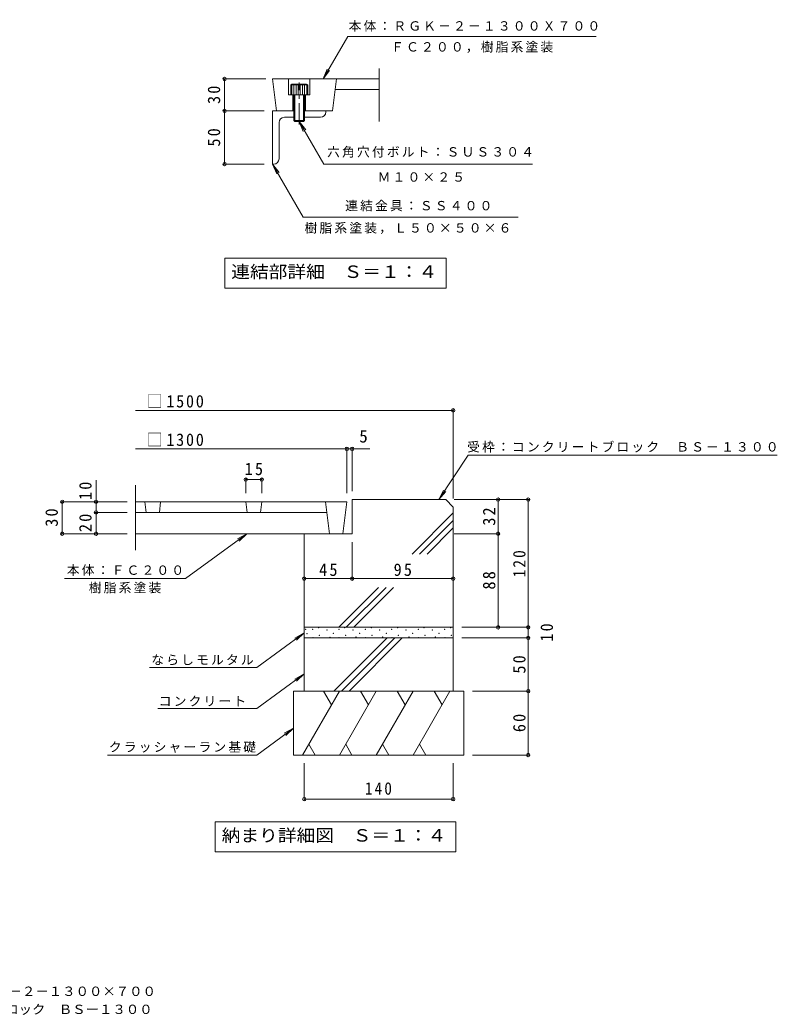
# Model space of a CAD drawing. Units: millimetres on the paper, enlarged 10 times, with parts at other scales. Extents: x -1690 to 1870, y -1366 to 1268.
# Drawn here: x 90 to 1870, y -1366 to 972 of the extents above; entities that cross this region are included whole.
import ezdxf
from ezdxf.enums import TextEntityAlignment as Align

# ---------------------------------------------------------------- set-up
doc = ezdxf.new("R2010")
doc.units = ezdxf.units.MM
doc.header["$LTSCALE"] = 10
doc.header["$PDMODE"] = 32
doc.header["$PDSIZE"] = 8
doc.linetypes.add('CHAIN1', pattern=[8, 5, -1, 1, -1])
for name, color, linetype, lineweight in [('1-0_1-0ﾚｲﾔ', 3, 'Continuous', 9), ('1-1_1-1ﾚｲﾔ', 2, 'Continuous', 9), ('1-2_1-2ﾚｲﾔ', 3, 'Continuous', 9), ('1-4_1-4ﾚｲﾔ', 7, 'Continuous', 9), ('1-5_1-5ﾚｲﾔ', 7, 'Continuous', 9), ('1-6_1-6ﾚｲﾔ', 6, 'Continuous', 9)]:
    doc.layers.add(name, color=color, linetype=linetype, lineweight=lineweight)
doc.layers.add('F-F_F-Fﾚｲﾔ', color=7, linetype='Continuous')
doc.styles.add('ＭＳ ゴシック', font='')
doc.styles.get('ＭＳ ゴシック').set_extended_font_data('MS Gothic')

msp = doc.modelspace()

# ---------------------------------------------------------------- linework, layer by layer
at = {"layer": '1-0_1-0ﾚｲﾔ'}
for p, q in [((684.01, 832.85), (693.22, 757.85)), ((834.01, 832.85), (824.81, 757.85)), ((362.05, -160.3), (858.3, -160.3)), ((383.3, -160.3), (386.37, -185.3)), ((420.8, -160.3), (417.73, -185.3)), ((620.8, -160.3), (623.87, -185.3)), ((658.3, -160.3), (655.23, -185.3)), ((808.3, -160.3), (817.51, -235.3)), ((858.3, -160.3), (849.09, -235.3)), ((362.05, -185.3), (811.37, -185.3)), ((362.05, -235.3), (849.09, -235.3))]:
    msp.add_line(p, q, dxfattribs=at)
at = {"layer": '1-1_1-1ﾚｲﾔ'}
for p, q in [((870.8, -155.3), (870.8, -235.3)), ((1090.8, -155.3), (870.8, -155.3)), ((1090.8, -155.3), (1108.3, -172.8)), ((1011.64, -283.11), (1108.3, -186.44)), ((1108.3, -172.8), (1108.3, -455.3)), ((1029.31, -283.11), (1108.3, -204.12)), ((1046.99, -283.11), (1108.3, -221.8)), ((870.8, -235.3), (758.3, -235.3)), ((758.3, -235.3), (758.3, -455.3)), ((839.45, -455.3), (932.95, -361.8)), ((857.13, -455.3), (950.62, -361.8)), ((874.81, -455.3), (968.3, -361.8))]:
    msp.add_line(p, q, dxfattribs=at)
at = {"layer": '1-2_1-2ﾚｲﾔ'}
msp.add_line((362.05, -121.52), (362.05, -274.07), dxfattribs=at)
at = {"layer": '1-4_1-4ﾚｲﾔ'}
for p, q in [((802.75, 832.85), (860.48, 932.85)), ((1444.51, 932.85), (860.48, 932.85)), ((802.75, 832.85), (812.31, 855.95)), ((802.75, 832.85), (817.97, 852.68)), ((567.99, 832.85), (667.76, 832.85)), ((570.99, 832.85), (570.99, 757.85)), ((567.99, 757.85), (664.01, 757.85)), ((570.99, 757.85), (570.99, 632.85)), ((746.51, 732.85), (761.73, 713.02)), ((746.51, 732.85), (756.08, 709.75)), ((567.99, 632.85), (664.01, 632.85)), ((684.01, 632.85), (693.58, 609.75)), ((684.01, 632.85), (699.23, 613.02)), ((684.01, 632.85), (755.84, 508.44)), ((1260.88, 508.44), (755.84, 508.44)), ((870.8, 54.4), (362.05, 54.4)), ((870.8, 54.4), (1108.3, 54.4)), ((1108.3, 57.4), (1108.3, -152.8)), ((858.3, -35.94), (362.05, -35.94)), ((858.3, -32.94), (858.3, -140.29)), ((912.02, -35.94), (858.3, -35.94)), ((870.8, -32.94), (870.8, -135.3)), ((1143.45, -50.59), (1869.53, -50.59)), ((268.87, -109.97), (268.87, -185.3)), ((620.8, -105.15), (620.8, -140.3)), ((620.8, -108.15), (658.3, -108.15)), ((658.3, -105.15), (658.3, -140.3)), ((1074.9, -155.3), (1091.21, -136.35)), ((186.5, -160.3), (342.05, -160.3)), ((189.5, -160.3), (189.5, -235.3)), ((1216.7, -155.3), (1110.8, -155.3)), ((1287.65, -155.3), (1110.8, -155.3)), ((1213.7, -155.3), (1213.7, -235.3)), ((1284.65, -455.3), (1284.65, -155.3)), ((265.87, -185.3), (342.05, -185.3)), ((268.87, -185.3), (268.87, -235.3)), ((186.5, -235.3), (342.05, -235.3)), ((623.06, -235.3), (601.12, -247.28)), ((623.06, -235.3), (604.96, -252.55)), ((870.8, -344), (870.8, -255.3)), ((1216.7, -235.3), (1110.8, -235.3)), ((1213.7, -235.3), (1213.7, -455.3)), ((870.8, -341), (758.3, -341)), ((1108.3, -341), (870.8, -341)), ((761.2, -459.52), (761.95, -459.52)), ((761.2, -460.27), (761.2, -459.52)), ((761.95, -460.27), (761.2, -460.27)), ((761.95, -459.52), (761.95, -460.27)), ((777.66, -460.01), (778.41, -460.01)), ((777.66, -460.76), (777.66, -460.01)), ((778.41, -460.76), (777.66, -460.76)), ((778.41, -460.01), (778.41, -460.76)), ((791.48, -456.06), (792.23, -456.06)), ((791.48, -456.81), (791.48, -456.06)), ((792.23, -456.81), (791.48, -456.81)), ((792.23, -456.06), (792.23, -456.81)), ((811.22, -461.57), (811.97, -461.57)), ((811.22, -462.32), (811.22, -461.57)), ((811.97, -462.32), (811.22, -462.32)), ((811.97, -461.57), (811.97, -462.32)), ((839.19, -459.69), (839.94, -459.69)), ((839.19, -460.44), (839.19, -459.69)), ((839.94, -460.44), (839.19, -460.44)), ((839.94, -459.69), (839.94, -460.44)), ((853.01, -455.74), (853.76, -455.74)), ((853.01, -456.49), (853.01, -455.74)), ((853.76, -456.49), (853.01, -456.49)), ((853.76, -455.74), (853.76, -456.49)), ((872.76, -461.25), (873.51, -461.25)), ((872.76, -462), (872.76, -461.25)), ((873.51, -462), (872.76, -462)), ((873.51, -461.25), (873.51, -462)), ((901.36, -459.69), (902.11, -459.69)), ((901.36, -460.44), (901.36, -459.69)), ((902.11, -460.44), (901.36, -460.44)), ((902.11, -459.69), (902.11, -460.44)), ((915.18, -455.74), (915.93, -455.74)), ((915.18, -456.49), (915.18, -455.74)), ((915.93, -456.49), (915.18, -456.49)), ((915.93, -455.74), (915.93, -456.49)), ((934.93, -461.25), (935.68, -461.25)), ((934.93, -462), (934.93, -461.25)), ((935.68, -462), (934.93, -462)), ((935.68, -461.25), (935.68, -462)), ((963.53, -459.69), (964.28, -459.69)), ((963.53, -460.44), (963.53, -459.69)), ((964.28, -460.44), (963.53, -460.44)), ((964.28, -459.69), (964.28, -460.44)), ((977.35, -455.74), (978.1, -455.74)), ((977.35, -456.49), (977.35, -455.74)), ((978.1, -456.49), (977.35, -456.49)), ((978.1, -455.74), (978.1, -456.49)), ((997.1, -461.25), (997.85, -461.25)), ((997.1, -462), (997.1, -461.25)), ((997.85, -462), (997.1, -462)), ((997.85, -461.25), (997.85, -462)), ((1025.7, -459.69), (1026.45, -459.69)), ((1025.7, -460.44), (1025.7, -459.69)), ((1026.45, -460.44), (1025.7, -460.44)), ((1026.45, -459.69), (1026.45, -460.44)), ((1039.53, -455.74), (1040.28, -455.74)), ((1039.53, -456.49), (1039.53, -455.74)), ((1040.28, -456.49), (1039.53, -456.49)), ((1040.28, -455.74), (1040.28, -456.49)), ((1059.27, -461.25), (1060.02, -461.25)), ((1059.27, -462), (1059.27, -461.25)), ((1060.02, -462), (1059.27, -462)), ((1060.02, -461.25), (1060.02, -462)), ((1087.88, -459.69), (1088.63, -459.69)), ((1087.88, -460.44), (1087.88, -459.69)), ((1088.63, -460.44), (1087.88, -460.44)), ((1088.63, -459.69), (1088.63, -460.44)), ((1101.7, -455.74), (1102.45, -455.74)), ((1101.7, -456.49), (1101.7, -455.74)), ((1102.45, -456.49), (1101.7, -456.49)), ((1102.45, -455.74), (1102.45, -456.49)), ((1216.7, -455.3), (1128.3, -455.3)), ((1287.65, -455.3), (1128.3, -455.3)), ((1284.65, -455.3), (1284.65, -480.29)), ((646.98, -549.71), (758.3, -468.42)), ((758.3, -468.42), (736.36, -480.4)), ((758.3, -468.42), (740.21, -485.67)), ((764.56, -469.51), (765.31, -469.51)), ((764.56, -469.51), (764.56, -470.26)), ((765.31, -470.26), (764.56, -470.26)), ((765.31, -469.51), (765.31, -470.26)), ((778.15, -479.26), (778.9, -479.26)), ((778.15, -480.01), (778.15, -479.26)), ((778.9, -480.01), (778.15, -480.01)), ((778.9, -479.26), (778.9, -480.01)), ((793.45, -473.83), (794.2, -473.83)), ((793.45, -474.58), (793.45, -473.83)), ((794.2, -474.58), (793.45, -474.58)), ((794.2, -473.83), (794.2, -474.58)), ((818.14, -478.36), (818.89, -478.36)), ((818.14, -479.11), (818.14, -478.36)), ((818.89, -479.11), (818.14, -479.11)), ((818.89, -478.36), (818.89, -479.11)), ((826.09, -469.19), (826.84, -469.19)), ((826.09, -469.19), (826.09, -469.94)), ((826.84, -469.94), (826.09, -469.94)), ((826.84, -469.19), (826.84, -469.94)), ((839.68, -478.94), (840.43, -478.94)), ((839.68, -479.69), (839.68, -478.94)), ((840.43, -479.69), (839.68, -479.69)), ((840.43, -478.94), (840.43, -479.69)), ((854.98, -473.51), (855.73, -473.51)), ((854.98, -474.26), (854.98, -473.51)), ((855.73, -474.26), (854.98, -474.26)), ((855.73, -473.51), (855.73, -474.26)), ((879.67, -478.04), (880.42, -478.04)), ((879.67, -478.79), (879.67, -478.04)), ((880.42, -478.79), (879.67, -478.79)), ((880.42, -478.04), (880.42, -478.79)), ((888.26, -469.19), (889.01, -469.19)), ((888.26, -469.19), (888.26, -469.94)), ((889.01, -469.94), (888.26, -469.94)), ((889.01, -469.19), (889.01, -469.94)), ((901.85, -478.94), (902.6, -478.94)), ((901.85, -479.69), (901.85, -478.94)), ((902.6, -479.69), (901.85, -479.69)), ((902.6, -478.94), (902.6, -479.69)), ((917.16, -473.51), (917.91, -473.51)), ((917.16, -474.26), (917.16, -473.51)), ((917.91, -474.26), (917.16, -474.26)), ((917.91, -473.51), (917.91, -474.26)), ((941.84, -478.04), (942.59, -478.04)), ((941.84, -478.79), (941.84, -478.04)), ((942.59, -478.79), (941.84, -478.79)), ((942.59, -478.04), (942.59, -478.79)), ((950.43, -469.19), (951.18, -469.19)), ((950.43, -469.19), (950.43, -469.94)), ((951.18, -469.94), (950.43, -469.94)), ((951.18, -469.19), (951.18, -469.94)), ((964.03, -478.94), (964.78, -478.94)), ((964.03, -479.69), (964.03, -478.94)), ((964.78, -479.69), (964.03, -479.69)), ((964.78, -478.94), (964.78, -479.69)), ((979.33, -473.51), (980.08, -473.51)), ((979.33, -474.26), (979.33, -473.51)), ((980.08, -474.26), (979.33, -474.26)), ((980.08, -473.51), (980.08, -474.26)), ((1004.01, -478.04), (1004.76, -478.04)), ((1004.01, -478.79), (1004.01, -478.04)), ((1004.76, -478.79), (1004.01, -478.79)), ((1004.76, -478.04), (1004.76, -478.79)), ((1012.6, -469.19), (1013.35, -469.19)), ((1012.6, -469.19), (1012.6, -469.94)), ((1013.35, -469.94), (1012.6, -469.94)), ((1013.35, -469.19), (1013.35, -469.94)), ((1026.2, -478.94), (1026.95, -478.94)), ((1026.2, -479.69), (1026.2, -478.94)), ((1026.95, -479.69), (1026.2, -479.69)), ((1026.95, -478.94), (1026.95, -479.69)), ((1041.5, -473.51), (1042.25, -473.51)), ((1041.5, -474.26), (1041.5, -473.51)), ((1042.25, -474.26), (1041.5, -474.26)), ((1042.25, -473.51), (1042.25, -474.26)), ((1066.18, -478.04), (1066.93, -478.04)), ((1066.18, -478.79), (1066.18, -478.04)), ((1066.93, -478.79), (1066.18, -478.79)), ((1066.93, -478.04), (1066.93, -478.79)), ((1074.78, -469.19), (1075.53, -469.19)), ((1074.78, -469.19), (1074.78, -469.94)), ((1075.53, -469.94), (1074.78, -469.94)), ((1075.53, -469.19), (1075.53, -469.94)), ((1088.37, -478.94), (1089.12, -478.94)), ((1088.37, -479.69), (1088.37, -478.94)), ((1089.12, -479.69), (1088.37, -479.69)), ((1089.12, -478.94), (1089.12, -479.69)), ((1103.67, -473.51), (1104.42, -473.51)), ((1103.67, -474.26), (1103.67, -473.51)), ((1104.42, -474.26), (1103.67, -474.26)), ((1104.42, -473.51), (1104.42, -474.26)), ((1287.65, -480.29), (1128.3, -480.29)), ((1284.65, -480.29), (1284.65, -605.3)), ((394.56, -549.71), (646.98, -549.71)), ((646.98, -646.2), (758.3, -564.91)), ((758.3, -564.91), (736.36, -576.89)), ((758.3, -564.91), (740.21, -582.16)), ((1287.65, -605.3), (1153.3, -605.3)), ((1284.65, -605.3), (1284.65, -755.3)), ((414.17, -646.2), (646.98, -646.2)), ((733.3, -692.26), (715.21, -709.51)), ((1287.65, -755.3), (1153.3, -755.3)), ((758.3, -861.96), (758.3, -774.69)), ((1108.3, -861.96), (1108.3, -774.69)), ((758.3, -858.96), (1108.3, -858.96))]:
    msp.add_line(p, q, dxfattribs=at)
at = {"layer": '1-4_1-4ﾚｲﾔ', "color": 3}
for p, q in [((934.01, 732.85), (934.01, 857.85)), ((934.01, 832.85), (684.01, 832.85)), ((721.51, 832.85), (721.51, 795.35)), ((771.51, 832.85), (771.51, 795.35)), ((771.51, 795.35), (721.51, 795.35)), ((731.51, 795.35), (731.51, 757.85)), ((761.51, 795.35), (761.51, 757.85)), ((934.01, 807.85), (830.94, 807.85)), ((824.81, 757.85), (809.01, 757.85))]:
    msp.add_line(p, q, dxfattribs=at)
at = {"layer": '1-4_1-4ﾚｲﾔ', "color": 2}
for p, q in [((726.51, 818.85), (726.51, 795.35)), ((729.01, 818.85), (729.01, 795.35)), ((763.92, 820.35), (729.11, 820.35)), ((734.01, 818.85), (734.01, 735.35)), ((739.01, 818.85), (739.01, 795.35)), ((744.02, 818.85), (744.02, 795.35)), ((749.01, 818.85), (749.01, 795.35)), ((754.02, 818.85), (754.02, 795.35)), ((759.02, 818.85), (759.02, 795.35)), ((766.51, 818.85), (763.92, 820.35)), ((764.02, 818.85), (764.02, 795.35)), ((766.51, 795.35), (766.51, 818.85)), ((736.51, 795.35), (736.51, 732.85)), ((756.51, 732.85), (756.51, 795.35)), ((759.01, 735.35), (759.01, 795.35)), ((734.01, 735.35), (759.01, 735.35)), ((734.01, 735.35), (736.51, 732.85)), ((756.51, 732.85), (736.51, 732.85)), ((759.01, 735.35), (756.51, 732.85))]:
    msp.add_line(p, q, dxfattribs=at)
at = {"layer": '1-4_1-4ﾚｲﾔ', "color": 2, "linetype": 'CHAIN1'}
msp.add_line((746.51, 726.28), (746.51, 824.88), dxfattribs=at)
at = {"layer": '1-4_1-4ﾚｲﾔ', "color": 4}
for p, q in [((734.01, 757.85), (684.01, 757.85)), ((684.01, 757.85), (684.01, 632.85)), ((759.01, 757.85), (809.01, 757.85)), ((809.01, 755.35), (809.01, 757.85)), ((699.01, 645.35), (699.01, 730.35)), ((734.01, 742.85), (711.51, 742.85)), ((796.51, 742.85), (759.01, 742.85)), ((686.51, 632.85), (684.01, 632.85))]:
    msp.add_line(p, q, dxfattribs=at)
at = {"layer": '1-4_1-4ﾚｲﾔ', "color": 2}
msp.add_lwpolyline([(766.51, 818.85), (726.51, 818.85), (729.11, 820.35)], dxfattribs=at)
at = {"layer": '1-4_1-4ﾚｲﾔ'}
for points in [[(746.51, 732.85), (804.25, 632.85), (1294.32, 632.85)], [(1143.45, -50.59), (1074.9, -155.3), (1085.75, -132.77)], [(194.91, -340.55), (478.92, -340.55), (623.06, -235.3)], [(296.16, -755.29), (646.98, -755.29), (733.3, -692.26), (711.36, -704.24)]]:
    msp.add_lwpolyline(points, dxfattribs=at)
at = {"layer": '1-4_1-4ﾚｲﾔ', "color": 4}
for centre, start, end in [((796.51, 755.35), 270, 0), ((711.51, 730.35), 90, 180), ((686.51, 645.35), 270, 0)]:
    msp.add_arc(centre, 12.5, start, end, dxfattribs=at)
at = {"layer": '1-4_1-4ﾚｲﾔ'}
for p in [(570.99, 832.85), (570.99, 757.85), (570.99, 632.85), (1108.3, 54.4), (858.3, -35.94), (870.8, -35.94), (620.8, -108.15), (658.3, -108.15), (189.5, -160.3), (268.87, -160.3), (1213.7, -155.3), (1284.65, -155.3), (268.87, -185.3), (189.5, -235.3), (268.87, -235.3), (1213.7, -235.3), (758.3, -341), (870.8, -341), (1108.3, -341), (1213.7, -455.3), (1284.65, -455.3), (1284.65, -480.29), (1284.65, -605.3), (1284.65, -755.3), (758.3, -858.96), (1108.3, -858.96)]:
    msp.add_point(p, dxfattribs=at)
at = {"layer": '1-5_1-5ﾚｲﾔ'}
for p, q in [((571.63, 411.61), (1091.63, 411.61)), ((571.63, 411.61), (571.63, 341.61)), ((1091.63, 411.61), (1091.63, 341.61)), ((571.63, 341.61), (1091.63, 341.61)), ((549.13, -912.59), (1114.13, -912.59)), ((549.13, -912.59), (549.13, -982.59)), ((1114.13, -912.59), (1114.13, -982.59)), ((549.13, -982.59), (1114.13, -982.59))]:
    msp.add_line(p, q, dxfattribs=at)
at = {"layer": '1-6_1-6ﾚｲﾔ'}
for p, q in [((758.3, -455.3), (758.3, -605.3)), ((1108.3, -455.3), (758.3, -455.3)), ((1108.3, -455.3), (1108.3, -605.3)), ((1108.3, -480.29), (758.3, -480.29)), ((828.16, -605.3), (953.16, -480.29)), ((845.84, -605.3), (970.84, -480.29)), ((863.51, -605.3), (988.51, -480.29)), ((733.3, -605.3), (733.3, -755.29)), ((1133.3, -605.3), (733.3, -605.3)), ((840.86, -605.3), (754.25, -755.3)), ((803.69, -605.3), (822.28, -637.48)), ((927.46, -605.3), (840.86, -755.29)), ((890.3, -605.3), (908.88, -637.48)), ((1014.06, -605.3), (927.46, -755.29)), ((976.9, -605.3), (995.48, -637.48)), ((1100.66, -605.3), (1014.06, -755.29)), ((1063.5, -605.3), (1082.08, -637.48)), ((1133.3, -605.3), (1133.3, -755.3)), ((769.04, -729.68), (783.83, -755.29)), ((855.64, -729.68), (870.43, -755.29)), ((942.25, -729.68), (957.03, -755.29)), ((1028.85, -729.68), (1043.63, -755.29)), ((1133.3, -755.3), (733.3, -755.3))]:
    msp.add_line(p, q, dxfattribs=at)

# ---------------------------------------------------------------- texts
at = {"layer": '1-4_1-4ﾚｲﾔ', "color": 2, "style": 'ＭＳ ゴシック'}
msp.add_text('5', height=29.33, dxfattribs=at).set_placement((887.55, -29.94), align=Align.BOTTOM_LEFT)
at = {"layer": '1-4_1-4ﾚｲﾔ', "char_height": 21.99, "attachment_point": 7, "style": 'ＭＳ ゴシック'}
for s, insert in [('\\T1.17;本体：ＲＧＫ－２－１３００Ｘ７００', (862.36, 944.07)), ('\\T1.17;ＦＣ２００，樹脂系塗装', (962.5, 894.1)), ('\\T1.17;六角穴付ボルト：ＳＵＳ３０４', (811.96, 648.12)), ('\\T1.17;Ｍ１０×２５', (930.79, 591.23)), ('\\T1.17;連結金具：ＳＳ４００', (854.45, 521.8)), ('\\T1.17;樹脂系塗装，Ｌ５０×５０×６', (758.93, 468.85)), ('\\T1.17;受枠：コンクリートブロック\u3000ＢＳ－１３００', (1141.13, -44.77)), ('\\T1.17;本体：ＦＣ２００', (200.23, -334.39)), ('\\T1.17;樹脂系塗装', (251.92, -375.69)), ('\\T1.17;ならしモルタル', (398.81, -544.52)), ('\\T1.17;コンクリート', (416.31, -641.01)), ('\\T1.17;クラッシャーラン基礎', (299.07, -750.1))]:
    msp.add_mtext(s, dxfattribs=dict(at, insert=insert))
at = {"layer": '1-4_1-4ﾚｲﾔ', "color": 2, "char_height": 29.33, "attachment_point": 7, "rotation": 90, "style": 'ＭＳ ゴシック'}
for s, insert in [('\\T1.27;\\W0.95;30', (560.99, 774.1)), ('\\T1.27;\\W0.95;50', (560.99, 674.1)), ('\\T1.27;\\W0.95;10', (258.87, -156.22)), ('\\T1.27;\\W0.95;30', (179.5, -219.05)), ('\\T1.27;\\W0.95;32', (1207.7, -216.55)), ('\\T1.27;\\W0.95;20', (258.87, -231.55)), ('\\T1.27;\\W0.9;120', (1278.65, -337.8)), ('\\T1.27;\\W0.95;88', (1207.7, -366.55)), ('\\T1.27;\\W0.95;10', (1343.16, -489.05)), ('\\T1.27;\\W0.95;50', (1278.65, -564.05)), ('\\T1.27;\\W0.95;60', (1278.65, -701.55))]:
    msp.add_mtext(s, dxfattribs=dict(at, insert=insert))
at = {"layer": '1-4_1-4ﾚｲﾔ', "color": 2, "char_height": 29.33, "attachment_point": 7, "style": 'ＭＳ ゴシック'}
for s, insert in [('\\T1.22;\\W0.95;□1500', (387.67, 60.4)), ('\\T1.22;\\W0.95;□1300', (387.67, -29.94)), ('\\T1.27;\\W0.95;15', (618.3, -98.15)), ('\\T1.27;\\W0.95;45', (793.3, -335)), ('\\T1.27;\\W0.95;95', (968.3, -335)), ('\\T1.27;\\W0.9;140', (900.8, -848.96))]:
    msp.add_mtext(s, dxfattribs=dict(at, insert=insert))
at = {"layer": '1-5_1-5ﾚｲﾔ', "color": 2, "style": 'ＭＳ ゴシック', "width": 1.1}
for s, p in [('連結部詳細\u3000Ｓ＝１：４', (586.63, 356.61)), ('納まり詳細図\u3000Ｓ＝１：４', (564.13, -967.59))]:
    msp.add_text(s, height=29.33, dxfattribs=at).set_placement(p, align=Align.BOTTOM_LEFT)
at = {"layer": 'F-F_F-Fﾚｲﾔ', "style": 'ＭＳ ゴシック', "width": 1.05}
for s, p in [('角型\u3000格子タイプ\u3000支柱穴２ヶ\u3000ガーデングレート\u3000ＲＧＫ－２－１３００×７００', (-786.98, -1327.93)), ('角型用\u3000コンクリートブロック\u3000ＢＳー１３００', (-290.98, -1370.32))]:
    msp.add_text(s, height=21.99, dxfattribs=at).set_placement(p, align=Align.BOTTOM_LEFT)

doc.saveas('drawing.dxf')
